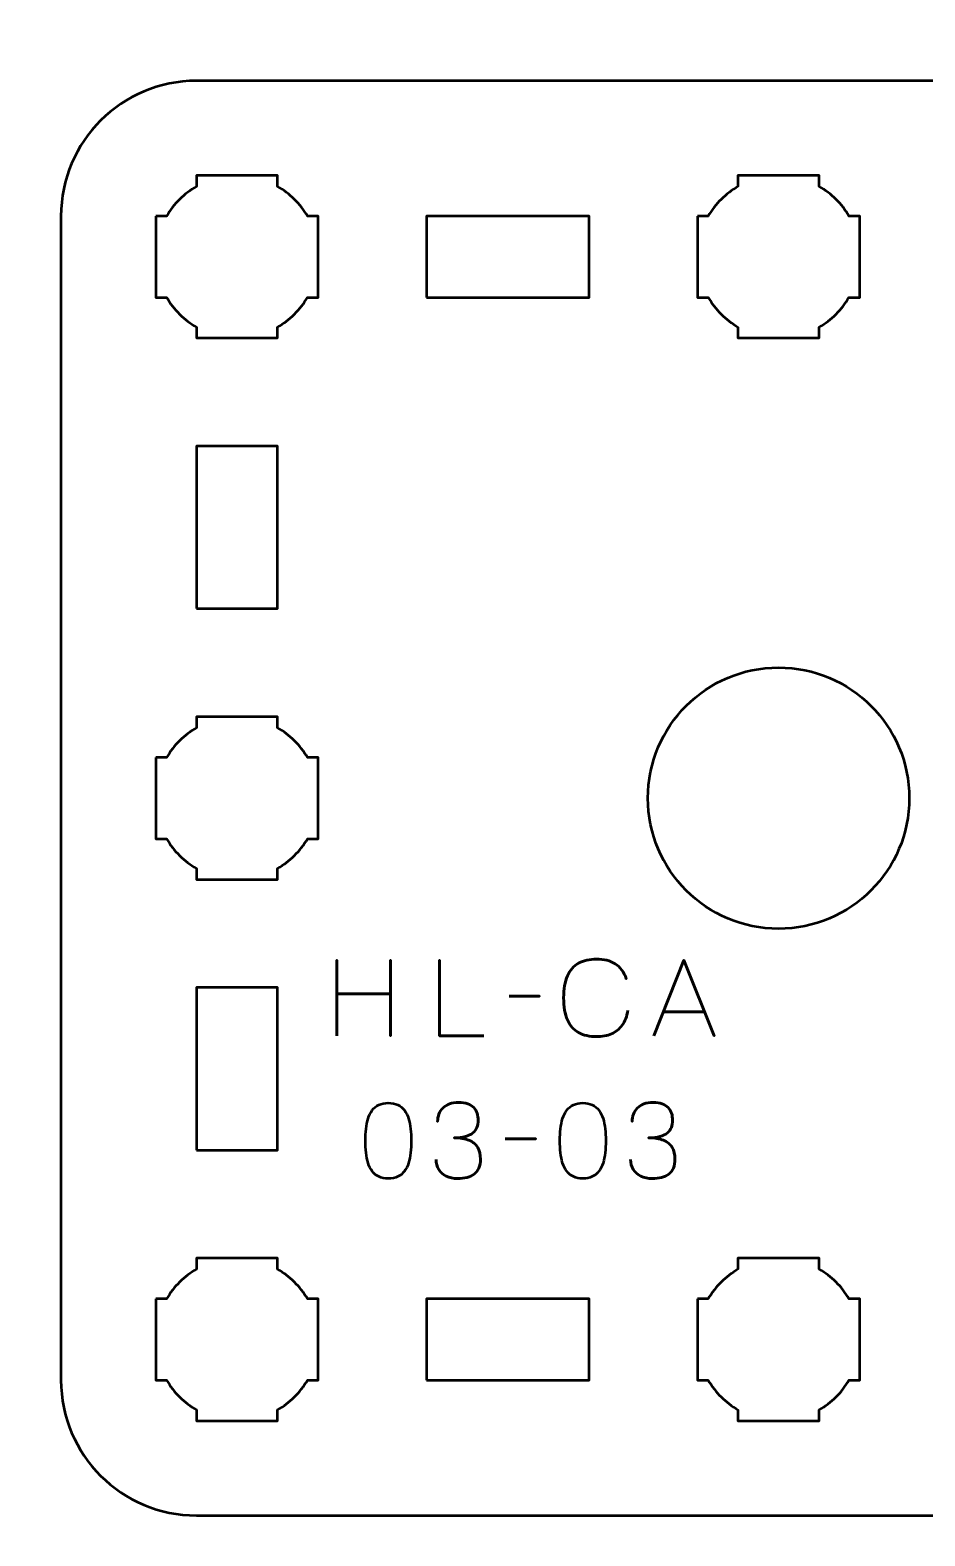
# Model space of a CAD drawing. Header units: centimetres. Extents: x -21 to 0, y -29.7 to 0.
# Drawn here: x -5.76 to -2.46, y -16.98 to -11.41 of the extents above; entities that cross this region are included whole.
import ezdxf

# ---------------------------------------------------------------- set-up
doc = ezdxf.new("R2010")
doc.units = ezdxf.units.CM
doc.header["$MEASUREMENT"] = 0
doc.layers.add('Layer 1', color=7, linetype='Continuous')

msp = doc.modelspace()

# ---------------------------------------------------------------- linework, layer by layer
at = {"layer": 'Layer 1', "lineweight": 53}
for points in [[(-4.3, -12.4), (-3.7, -12.4), (-3.7, -12.1), (-4.3, -12.1), (-4.3, -12.4)], [(-5.15, -13.55), (-4.85, -13.55), (-4.85, -12.95), (-5.15, -12.95), (-5.15, -13.55)], [(-5.15, -15.55), (-4.85, -15.55), (-4.85, -14.95), (-5.15, -14.95), (-5.15, -15.55)], [(-4.3, -16.4), (-3.7, -16.4), (-3.7, -16.1), (-4.3, -16.1), (-4.3, -16.4)]]:
    msp.add_lwpolyline(points, close=True, dxfattribs=at)
msp.add_ellipse((-3, -14.25), major_axis=(0, 0.4825), ratio=1, dxfattribs=at)
at = {"layer": 'Layer 1', "color": 1, "lineweight": 53}
msp.add_open_spline([(-21.00003, -29.19995), (-21.00003, -29.19995), (-21.00003, -5.29992), (-21.00003, -5.29992), (-21.00003, -5.29992), (-21.00003, -5.21709), (-20.93286, -5.14992), (-20.85003, -5.14992), (-20.85003, -5.14992), (-20.7672, -5.14992), (-20.70003, -5.08275), (-20.70003, -4.99992), (-20.70003, -4.99992), (-20.70003, -4.91709), (-20.7672, -4.84992), (-20.85003, -4.84992), (-20.85003, -4.84992), (-20.93286, -4.84992), (-21.00003, -4.78275), (-21.00003, -4.69992), (-21.00003, -4.69992), (-21.00003, -4.61709), (-20.93286, -4.54992), (-20.85003, -4.54992), (-20.85003, -4.54992), (-20.7672, -4.54992), (-20.70003, -4.48275), (-20.70003, -4.39992), (-20.70003, -4.39992), (-20.70003, -4.31709), (-20.7672, -4.24992), (-20.85003, -4.24992), (-20.85003, -4.24992), (-20.93286, -4.24992), (-21.00003, -4.18275), (-21.00003, -4.09992), (-21.00003, -4.09992), (-21.00003, -4.01709), (-20.93286, -3.94992), (-20.85003, -3.94992), (-20.85003, -3.94992), (-20.7672, -3.94992), (-20.70003, -3.88275), (-20.70003, -3.79992), (-20.70003, -3.79992), (-20.70003, -3.71709), (-20.7672, -3.64992), (-20.85003, -3.64992), (-20.85003, -3.64992), (-20.93286, -3.64992), (-21.00003, -3.58275), (-21.00003, -3.49992), (-21.00003, -3.49992), (-21.00003, -3.41709), (-20.93286, -3.34992), (-20.85003, -3.34992), (-20.85003, -3.34992), (-20.7672, -3.34992), (-20.70003, -3.28275), (-20.70003, -3.19992), (-20.70003, -3.19992), (-20.70003, -3.11709), (-20.7672, -3.04992), (-20.85003, -3.04992), (-20.85003, -3.04992), (-20.93286, -3.04992), (-21.00003, -2.98275), (-21.00003, -2.89992), (-21.00003, -2.89992), (-21.00003, -2.81709), (-20.93286, -2.74992), (-20.85003, -2.74992), (-20.85003, -2.74992), (-20.7672, -2.74992), (-20.70003, -2.68275), (-20.70003, -2.59992), (-20.70003, -2.59992), (-20.70003, -2.51709), (-20.7672, -2.44992), (-20.85003, -2.44992), (-20.85003, -2.44992), (-20.93286, -2.44992), (-21.00003, -2.38275), (-21.00003, -2.29992), (-21.00003, -2.29992), (-21.00003, -2.21709), (-20.93286, -2.14992), (-20.85003, -2.14992), (-20.85003, -2.14992), (-20.7672, -2.14992), (-20.70003, -2.08275), (-20.70003, -1.99992), (-20.70003, -1.99992), (-20.70003, -1.91709), (-20.7672, -1.84992), (-20.85003, -1.84992), (-20.85003, -1.84992), (-20.93286, -1.84992), (-21.00003, -1.78275), (-21.00003, -1.69992), (-21.00003, -1.69992), (-21.00003, -1.61709), (-20.93286, -1.54992), (-20.85003, -1.54992), (-20.85003, -1.54992), (-20.7672, -1.54992), (-20.70003, -1.48275), (-20.70003, -1.39992), (-20.70003, -1.39992), (-20.70003, -1.31709), (-20.7672, -1.24992), (-20.85003, -1.24992), (-20.85003, -1.24992), (-20.93286, -1.24992), (-21.00003, -1.18275), (-21.00003, -1.09992), (-21.00003, -1.09992), (-21.00003, -1.09992), (-21.00003, -0.49992), (-21.00003, -0.49992), (-21.00003, -0.49992), (-21.00003, -0.22295), (-20.77694, 0.00004), (-20.49994, 0.00004), (-20.49994, 0.00004), (-20.49994, 0.00004), (-0.50008, 0.00004), (-0.50008, 0.00004), (-0.50008, 0.00004), (-0.22294, 0.00004), (0.00002, -0.22295), (0.00002, -0.49992), (0.00002, -0.49992), (0.00002, -0.49992), (0.00002, -29.19995), (0.00002, -29.19995), (0.00002, -29.19995), (0.00002, -29.47695), (-0.22294, -29.70004), (-0.50008, -29.70004), (-0.50008, -29.70004), (-0.50008, -29.70004), (-20.49994, -29.70004), (-20.49994, -29.70004), (-20.49994, -29.70004), (-20.77694, -29.70004), (-21.00003, -29.47695), (-21.00003, -29.19995)], degree=3, knots=[0, 0, 0, 0, 0.027027, 0.027027, 0.027027, 0.027027, 0.0540541, 0.0540541, 0.0540541, 0.0540541, 0.0810811, 0.0810811, 0.0810811, 0.0810811, 0.1081081, 0.1081081, 0.1081081, 0.1081081, 0.1351351, 0.1351351, 0.1351351, 0.1351351, 0.1621622, 0.1621622, 0.1621622, 0.1621622, 0.1891892, 0.1891892, 0.1891892, 0.1891892, 0.2162162, 0.2162162, 0.2162162, 0.2162162, 0.2432432, 0.2432432, 0.2432432, 0.2432432, 0.2702703, 0.2702703, 0.2702703, 0.2702703, 0.2972973, 0.2972973, 0.2972973, 0.2972973, 0.3243243, 0.3243243, 0.3243243, 0.3243243, 0.3513514, 0.3513514, 0.3513514, 0.3513514, 0.3783784, 0.3783784, 0.3783784, 0.3783784, 0.4054054, 0.4054054, 0.4054054, 0.4054054, 0.4324324, 0.4324324, 0.4324324, 0.4324324, 0.4594595, 0.4594595, 0.4594595, 0.4594595, 0.4864865, 0.4864865, 0.4864865, 0.4864865, 0.5135135, 0.5135135, 0.5135135, 0.5135135, 0.5405405, 0.5405405, 0.5405405, 0.5405405, 0.5675676, 0.5675676, 0.5675676, 0.5675676, 0.5945946, 0.5945946, 0.5945946, 0.5945946, 0.6216216, 0.6216216, 0.6216216, 0.6216216, 0.6486486, 0.6486486, 0.6486486, 0.6486486, 0.6756757, 0.6756757, 0.6756757, 0.6756757, 0.7027027, 0.7027027, 0.7027027, 0.7027027, 0.7297297, 0.7297297, 0.7297297, 0.7297297, 0.7567568, 0.7567568, 0.7567568, 0.7567568, 0.7837838, 0.7837838, 0.7837838, 0.7837838, 0.8108108, 0.8108108, 0.8108108, 0.8108108, 0.8378378, 0.8378378, 0.8378378, 0.8378378, 0.8648649, 0.8648649, 0.8648649, 0.8648649, 0.8918919, 0.8918919, 0.8918919, 0.8918919, 0.9189189, 0.9189189, 0.9189189, 0.9189189, 0.9459459, 0.9459459, 0.9459459, 0.9459459, 0.972973, 0.972973, 0.972973, 0.972973, 1, 1, 1, 1], dxfattribs=at)
at = {"layer": 'Layer 1', "color": 3, "lineweight": 53}
msp.add_open_spline([(-5.65, -16.4), (-5.65, -16.4), (-5.65, -12.1), (-5.65, -12.1), (-5.65, -12.1), (-5.65, -11.82391), (-5.42609, -11.6), (-5.15, -11.6), (-5.15, -11.6), (-5.15, -11.6), (-0.85, -11.6), (-0.85, -11.6), (-0.85, -11.6), (-0.57391, -11.6), (-0.35, -11.82391), (-0.35, -12.1), (-0.35, -12.1), (-0.35, -12.1), (-0.35, -16.4), (-0.35, -16.4), (-0.35, -16.4), (-0.35, -16.67609), (-0.57391, -16.9), (-0.85, -16.9), (-0.85, -16.9), (-0.85, -16.9), (-5.15, -16.9), (-5.15, -16.9), (-5.15, -16.9), (-5.42609, -16.9), (-5.65, -16.67609), (-5.65, -16.4)], degree=3, knots=[0, 0, 0, 0, 0.125, 0.125, 0.125, 0.125, 0.25, 0.25, 0.25, 0.25, 0.375, 0.375, 0.375, 0.375, 0.5, 0.5, 0.5, 0.5, 0.625, 0.625, 0.625, 0.625, 0.75, 0.75, 0.75, 0.75, 0.875, 0.875, 0.875, 0.875, 1, 1, 1, 1], dxfattribs=at)
at = {"layer": 'Layer 1', "lineweight": 53}
for points in [[(-5.3, -12.1), (-5.3, -12.1), (-5.25985, -12.1), (-5.25985, -12.1), (-5.25985, -12.1), (-5.2335, -12.05447), (-5.19553, -12.0165), (-5.15, -11.99015), (-5.15, -11.99015), (-5.15, -11.99015), (-5.15, -11.95), (-5.15, -11.95), (-5.15, -11.95), (-5.15, -11.95), (-5, -11.95), (-5, -11.95), (-5, -11.95), (-5, -11.95), (-4.85, -11.95), (-4.85, -11.95), (-4.85, -11.95), (-4.85, -11.95), (-4.85, -11.99015), (-4.85, -11.99015), (-4.85, -11.99015), (-4.80447, -12.0165), (-4.7665, -12.05447), (-4.74015, -12.1), (-4.74015, -12.1), (-4.74015, -12.1), (-4.7, -12.1), (-4.7, -12.1), (-4.7, -12.1), (-4.7, -12.1), (-4.7, -12.25), (-4.7, -12.25), (-4.7, -12.25), (-4.7, -12.25), (-4.7, -12.4), (-4.7, -12.4), (-4.7, -12.4), (-4.7, -12.4), (-4.74015, -12.4), (-4.74015, -12.4), (-4.74015, -12.4), (-4.7665, -12.44553), (-4.80447, -12.4835), (-4.85, -12.50985), (-4.85, -12.50985), (-4.85, -12.50985), (-4.85, -12.55), (-4.85, -12.55), (-4.85, -12.55), (-4.85, -12.55), (-5, -12.55), (-5, -12.55), (-5, -12.55), (-5, -12.55), (-5.15, -12.55), (-5.15, -12.55), (-5.15, -12.55), (-5.15, -12.55), (-5.15, -12.50985), (-5.15, -12.50985), (-5.15, -12.50985), (-5.19553, -12.4835), (-5.2335, -12.44553), (-5.25985, -12.4), (-5.25985, -12.4), (-5.25985, -12.4), (-5.3, -12.4), (-5.3, -12.4), (-5.3, -12.4), (-5.3, -12.4), (-5.3, -12.25), (-5.3, -12.25), (-5.3, -12.25), (-5.3, -12.25), (-5.3, -12.1), (-5.3, -12.1)], [(-3.3, -12.1), (-3.3, -12.1), (-3.25985, -12.1), (-3.25985, -12.1), (-3.25985, -12.1), (-3.2335, -12.05447), (-3.19553, -12.0165), (-3.15, -11.99015), (-3.15, -11.99015), (-3.15, -11.99015), (-3.15, -11.95), (-3.15, -11.95), (-3.15, -11.95), (-3.15, -11.95), (-3, -11.95), (-3, -11.95), (-3, -11.95), (-3, -11.95), (-2.85, -11.95), (-2.85, -11.95), (-2.85, -11.95), (-2.85, -11.95), (-2.85, -11.99015), (-2.85, -11.99015), (-2.85, -11.99015), (-2.80447, -12.0165), (-2.7665, -12.05447), (-2.74015, -12.1), (-2.74015, -12.1), (-2.74015, -12.1), (-2.7, -12.1), (-2.7, -12.1), (-2.7, -12.1), (-2.7, -12.1), (-2.7, -12.25), (-2.7, -12.25), (-2.7, -12.25), (-2.7, -12.25), (-2.7, -12.4), (-2.7, -12.4), (-2.7, -12.4), (-2.7, -12.4), (-2.74015, -12.4), (-2.74015, -12.4), (-2.74015, -12.4), (-2.7665, -12.44553), (-2.80447, -12.4835), (-2.85, -12.50985), (-2.85, -12.50985), (-2.85, -12.50985), (-2.85, -12.55), (-2.85, -12.55), (-2.85, -12.55), (-2.85, -12.55), (-3, -12.55), (-3, -12.55), (-3, -12.55), (-3, -12.55), (-3.15, -12.55), (-3.15, -12.55), (-3.15, -12.55), (-3.15, -12.55), (-3.15, -12.50985), (-3.15, -12.50985), (-3.15, -12.50985), (-3.19553, -12.4835), (-3.2335, -12.44553), (-3.25985, -12.4), (-3.25985, -12.4), (-3.25985, -12.4), (-3.3, -12.4), (-3.3, -12.4), (-3.3, -12.4), (-3.3, -12.4), (-3.3, -12.25), (-3.3, -12.25), (-3.3, -12.25), (-3.3, -12.25), (-3.3, -12.1), (-3.3, -12.1)], [(-5.3, -14.1), (-5.3, -14.1), (-5.25985, -14.1), (-5.25985, -14.1), (-5.25985, -14.1), (-5.2335, -14.05447), (-5.19553, -14.0165), (-5.15, -13.99015), (-5.15, -13.99015), (-5.15, -13.99015), (-5.15, -13.95), (-5.15, -13.95), (-5.15, -13.95), (-5.15, -13.95), (-5, -13.95), (-5, -13.95), (-5, -13.95), (-5, -13.95), (-4.85, -13.95), (-4.85, -13.95), (-4.85, -13.95), (-4.85, -13.95), (-4.85, -13.99015), (-4.85, -13.99015), (-4.85, -13.99015), (-4.80447, -14.0165), (-4.7665, -14.05447), (-4.74015, -14.1), (-4.74015, -14.1), (-4.74015, -14.1), (-4.7, -14.1), (-4.7, -14.1), (-4.7, -14.1), (-4.7, -14.1), (-4.7, -14.25), (-4.7, -14.25), (-4.7, -14.25), (-4.7, -14.25), (-4.7, -14.4), (-4.7, -14.4), (-4.7, -14.4), (-4.7, -14.4), (-4.74015, -14.4), (-4.74015, -14.4), (-4.74015, -14.4), (-4.7665, -14.44553), (-4.80447, -14.4835), (-4.85, -14.50985), (-4.85, -14.50985), (-4.85, -14.50985), (-4.85, -14.55), (-4.85, -14.55), (-4.85, -14.55), (-4.85, -14.55), (-5, -14.55), (-5, -14.55), (-5, -14.55), (-5, -14.55), (-5.15, -14.55), (-5.15, -14.55), (-5.15, -14.55), (-5.15, -14.55), (-5.15, -14.50985), (-5.15, -14.50985), (-5.15, -14.50985), (-5.19553, -14.4835), (-5.2335, -14.44553), (-5.25985, -14.4), (-5.25985, -14.4), (-5.25985, -14.4), (-5.3, -14.4), (-5.3, -14.4), (-5.3, -14.4), (-5.3, -14.4), (-5.3, -14.25), (-5.3, -14.25), (-5.3, -14.25), (-5.3, -14.25), (-5.3, -14.1), (-5.3, -14.1)], [(-5.3, -16.1), (-5.3, -16.1), (-5.25985, -16.1), (-5.25985, -16.1), (-5.25985, -16.1), (-5.2335, -16.05447), (-5.19553, -16.0165), (-5.15, -15.99015), (-5.15, -15.99015), (-5.15, -15.99015), (-5.15, -15.95), (-5.15, -15.95), (-5.15, -15.95), (-5.15, -15.95), (-5, -15.95), (-5, -15.95), (-5, -15.95), (-5, -15.95), (-4.85, -15.95), (-4.85, -15.95), (-4.85, -15.95), (-4.85, -15.95), (-4.85, -15.99015), (-4.85, -15.99015), (-4.85, -15.99015), (-4.80447, -16.0165), (-4.7665, -16.05447), (-4.74015, -16.1), (-4.74015, -16.1), (-4.74015, -16.1), (-4.7, -16.1), (-4.7, -16.1), (-4.7, -16.1), (-4.7, -16.1), (-4.7, -16.25), (-4.7, -16.25), (-4.7, -16.25), (-4.7, -16.25), (-4.7, -16.4), (-4.7, -16.4), (-4.7, -16.4), (-4.7, -16.4), (-4.74015, -16.4), (-4.74015, -16.4), (-4.74015, -16.4), (-4.7665, -16.44553), (-4.80447, -16.4835), (-4.85, -16.50985), (-4.85, -16.50985), (-4.85, -16.50985), (-4.85, -16.55), (-4.85, -16.55), (-4.85, -16.55), (-4.85, -16.55), (-5, -16.55), (-5, -16.55), (-5, -16.55), (-5, -16.55), (-5.15, -16.55), (-5.15, -16.55), (-5.15, -16.55), (-5.15, -16.55), (-5.15, -16.50985), (-5.15, -16.50985), (-5.15, -16.50985), (-5.19553, -16.4835), (-5.2335, -16.44553), (-5.25985, -16.4), (-5.25985, -16.4), (-5.25985, -16.4), (-5.3, -16.4), (-5.3, -16.4), (-5.3, -16.4), (-5.3, -16.4), (-5.3, -16.25), (-5.3, -16.25), (-5.3, -16.25), (-5.3, -16.25), (-5.3, -16.1), (-5.3, -16.1)], [(-3.3, -16.1), (-3.3, -16.1), (-3.25985, -16.1), (-3.25985, -16.1), (-3.25985, -16.1), (-3.2335, -16.05447), (-3.19553, -16.0165), (-3.15, -15.99015), (-3.15, -15.99015), (-3.15, -15.99015), (-3.15, -15.95), (-3.15, -15.95), (-3.15, -15.95), (-3.15, -15.95), (-3, -15.95), (-3, -15.95), (-3, -15.95), (-3, -15.95), (-2.85, -15.95), (-2.85, -15.95), (-2.85, -15.95), (-2.85, -15.95), (-2.85, -15.99015), (-2.85, -15.99015), (-2.85, -15.99015), (-2.80447, -16.0165), (-2.7665, -16.05447), (-2.74015, -16.1), (-2.74015, -16.1), (-2.74015, -16.1), (-2.7, -16.1), (-2.7, -16.1), (-2.7, -16.1), (-2.7, -16.1), (-2.7, -16.25), (-2.7, -16.25), (-2.7, -16.25), (-2.7, -16.25), (-2.7, -16.4), (-2.7, -16.4), (-2.7, -16.4), (-2.7, -16.4), (-2.74015, -16.4), (-2.74015, -16.4), (-2.74015, -16.4), (-2.7665, -16.44553), (-2.80447, -16.4835), (-2.85, -16.50985), (-2.85, -16.50985), (-2.85, -16.50985), (-2.85, -16.55), (-2.85, -16.55), (-2.85, -16.55), (-2.85, -16.55), (-3, -16.55), (-3, -16.55), (-3, -16.55), (-3, -16.55), (-3.15, -16.55), (-3.15, -16.55), (-3.15, -16.55), (-3.15, -16.55), (-3.15, -16.50985), (-3.15, -16.50985), (-3.15, -16.50985), (-3.19553, -16.4835), (-3.2335, -16.44553), (-3.25985, -16.4), (-3.25985, -16.4), (-3.25985, -16.4), (-3.3, -16.4), (-3.3, -16.4), (-3.3, -16.4), (-3.3, -16.4), (-3.3, -16.25), (-3.3, -16.25), (-3.3, -16.25), (-3.3, -16.25), (-3.3, -16.1), (-3.3, -16.1)]]:
    msp.add_open_spline(points, degree=3, knots=[0, 0, 0, 0, 0.05, 0.05, 0.05, 0.05, 0.1, 0.1, 0.1, 0.1, 0.15, 0.15, 0.15, 0.15, 0.2, 0.2, 0.2, 0.2, 0.25, 0.25, 0.25, 0.25, 0.3, 0.3, 0.3, 0.3, 0.35, 0.35, 0.35, 0.35, 0.4, 0.4, 0.4, 0.4, 0.45, 0.45, 0.45, 0.45, 0.5, 0.5, 0.5, 0.5, 0.55, 0.55, 0.55, 0.55, 0.6, 0.6, 0.6, 0.6, 0.65, 0.65, 0.65, 0.65, 0.7, 0.7, 0.7, 0.7, 0.75, 0.75, 0.75, 0.75, 0.8, 0.8, 0.8, 0.8, 0.85, 0.85, 0.85, 0.85, 0.9, 0.9, 0.9, 0.9, 0.95, 0.95, 0.95, 0.95, 1, 1, 1, 1], dxfattribs=at)
at = {"layer": 'Layer 1', "color": 5, "lineweight": 53}
for points, knots in [([(-4.63119, -15.12799), (-4.63119, -15.12799), (-4.63119, -14.97315), (-4.63119, -14.97315), (-4.63119, -14.97315), (-4.63119, -14.97315), (-4.43367, -14.97315), (-4.43367, -14.97315), (-4.43367, -14.97315), (-4.43367, -14.97315), (-4.43367, -15.12799), (-4.43367, -15.12799), (-4.43367, -15.12799), (-4.43367, -15.12799), (-4.43367, -14.84859), (-4.43367, -14.84859), (-4.43367, -14.84859), (-4.43367, -14.84859), (-4.43367, -14.97315), (-4.43367, -14.97315), (-4.43367, -14.97315), (-4.43367, -14.97315), (-4.63119, -14.97315), (-4.63119, -14.97315), (-4.63119, -14.97315), (-4.63119, -14.97315), (-4.63119, -14.84859), (-4.63119, -14.84859), (-4.63119, -14.84859), (-4.63119, -14.84859), (-4.63119, -15.12799), (-4.63119, -15.12799)], [0, 0, 0, 0, 0.125, 0.125, 0.125, 0.125, 0.25, 0.25, 0.25, 0.25, 0.375, 0.375, 0.375, 0.375, 0.5, 0.5, 0.5, 0.5, 0.625, 0.625, 0.625, 0.625, 0.75, 0.75, 0.75, 0.75, 0.875, 0.875, 0.875, 0.875, 1, 1, 1, 1]), ([(-4.08907, -15.12799), (-4.08907, -15.12799), (-4.25244, -15.12799), (-4.25244, -15.12799), (-4.25244, -15.12799), (-4.25244, -15.12799), (-4.25244, -14.8482), (-4.25244, -14.8482), (-4.25244, -14.8482), (-4.25244, -14.8482), (-4.25244, -15.12799), (-4.25244, -15.12799), (-4.25244, -15.12799), (-4.25244, -15.12799), (-4.08907, -15.12799), (-4.08907, -15.12799)], [0, 0, 0, 0, 0.25, 0.25, 0.25, 0.25, 0.5, 0.5, 0.5, 0.5, 0.75, 0.75, 0.75, 0.75, 1, 1, 1, 1]), ([(-3.55626, -15.03408), (-3.5604, -15.05626), (-3.56764, -15.07457), (-3.57779, -15.08893), (-3.57779, -15.08893), (-3.58801, -15.10322), (-3.60108, -15.11383), (-3.61699, -15.12075), (-3.61699, -15.12075), (-3.63283, -15.12767), (-3.65146, -15.13116), (-3.67267, -15.13109), (-3.67267, -15.13109), (-3.69848, -15.13116), (-3.72041, -15.12618), (-3.73839, -15.11602), (-3.73839, -15.11602), (-3.75637, -15.10594), (-3.77008, -15.09035), (-3.77952, -15.0692), (-3.77952, -15.0692), (-3.78896, -15.04805), (-3.79368, -15.02095), (-3.79375, -14.9879), (-3.79375, -14.9879), (-3.79368, -14.95498), (-3.78896, -14.92795), (-3.77952, -14.9068), (-3.77952, -14.9068), (-3.77008, -14.88565), (-3.75637, -14.86999), (-3.73839, -14.85984), (-3.73839, -14.85984), (-3.72041, -14.84969), (-3.69848, -14.84464), (-3.67267, -14.84471), (-3.67267, -14.84471), (-3.64506, -14.84464), (-3.6219, -14.85053), (-3.60328, -14.86236), (-3.60328, -14.86236), (-3.58471, -14.8742), (-3.57107, -14.8925), (-3.56247, -14.91727), (-3.56247, -14.91727), (-3.57107, -14.8925), (-3.58471, -14.8742), (-3.60328, -14.86236), (-3.60328, -14.86236), (-3.6219, -14.85053), (-3.64506, -14.84464), (-3.67267, -14.84471), (-3.67267, -14.84471), (-3.69848, -14.84464), (-3.72041, -14.84969), (-3.73839, -14.85984), (-3.73839, -14.85984), (-3.75637, -14.86999), (-3.77008, -14.88565), (-3.77952, -14.9068), (-3.77952, -14.9068), (-3.78896, -14.92795), (-3.79368, -14.95498), (-3.79375, -14.9879), (-3.79375, -14.9879), (-3.79368, -15.02095), (-3.78896, -15.04805), (-3.77952, -15.0692), (-3.77952, -15.0692), (-3.77008, -15.09035), (-3.75637, -15.10594), (-3.73839, -15.11602), (-3.73839, -15.11602), (-3.72041, -15.12618), (-3.69848, -15.13116), (-3.67267, -15.13109), (-3.67267, -15.13109), (-3.65146, -15.13116), (-3.63283, -15.12767), (-3.61699, -15.12075), (-3.61699, -15.12075), (-3.60108, -15.11383), (-3.58801, -15.10322), (-3.57779, -15.08893), (-3.57779, -15.08893), (-3.56764, -15.07457), (-3.5604, -15.05626), (-3.55626, -15.03408)], [0, 0, 0, 0, 0.0454545, 0.0454545, 0.0454545, 0.0454545, 0.0909091, 0.0909091, 0.0909091, 0.0909091, 0.1363636, 0.1363636, 0.1363636, 0.1363636, 0.1818182, 0.1818182, 0.1818182, 0.1818182, 0.2272727, 0.2272727, 0.2272727, 0.2272727, 0.2727273, 0.2727273, 0.2727273, 0.2727273, 0.3181818, 0.3181818, 0.3181818, 0.3181818, 0.3636364, 0.3636364, 0.3636364, 0.3636364, 0.4090909, 0.4090909, 0.4090909, 0.4090909, 0.4545455, 0.4545455, 0.4545455, 0.4545455, 0.5, 0.5, 0.5, 0.5, 0.5454545, 0.5454545, 0.5454545, 0.5454545, 0.5909091, 0.5909091, 0.5909091, 0.5909091, 0.6363636, 0.6363636, 0.6363636, 0.6363636, 0.6818182, 0.6818182, 0.6818182, 0.6818182, 0.7272727, 0.7272727, 0.7272727, 0.7272727, 0.7727273, 0.7727273, 0.7727273, 0.7727273, 0.8181818, 0.8181818, 0.8181818, 0.8181818, 0.8636364, 0.8636364, 0.8636364, 0.8636364, 0.9090909, 0.9090909, 0.9090909, 0.9090909, 0.9545455, 0.9545455, 0.9545455, 0.9545455, 1, 1, 1, 1]), ([(-3.46079, -15.12799), (-3.46079, -15.12799), (-3.3498, -14.8482), (-3.3498, -14.8482), (-3.3498, -14.8482), (-3.3498, -14.8482), (-3.23843, -15.12799), (-3.23843, -15.12799), (-3.23843, -15.12799), (-3.23843, -15.12799), (-3.3498, -14.8482), (-3.3498, -14.8482), (-3.3498, -14.8482), (-3.3498, -14.8482), (-3.46079, -15.12799), (-3.46079, -15.12799)], [0, 0, 0, 0, 0.25, 0.25, 0.25, 0.25, 0.5, 0.5, 0.5, 0.5, 0.75, 0.75, 0.75, 0.75, 1, 1, 1, 1]), ([(-3.99554, -14.98169), (-3.99554, -14.98169), (-3.88261, -14.98169), (-3.88261, -14.98169), (-3.88261, -14.98169), (-3.88261, -14.98169), (-3.99554, -14.98169), (-3.99554, -14.98169)], [0, 0, 0, 0, 0.5, 0.5, 0.5, 0.5, 1, 1, 1, 1]), ([(-3.42586, -15.0399), (-3.42586, -15.0399), (-3.27374, -15.0399), (-3.27374, -15.0399), (-3.27374, -15.0399), (-3.27374, -15.0399), (-3.42586, -15.0399), (-3.42586, -15.0399)], [0, 0, 0, 0, 0.5, 0.5, 0.5, 0.5, 1, 1, 1, 1]), ([(-4.44122, -15.65537), (-4.42764, -15.65531), (-4.41593, -15.65291), (-4.40617, -15.64826), (-4.40617, -15.64826), (-4.39647, -15.6436), (-4.38838, -15.63694), (-4.38191, -15.62846), (-4.38191, -15.62846), (-4.37551, -15.61993), (-4.37047, -15.60984), (-4.36671, -15.5982), (-4.36671, -15.5982), (-4.36303, -15.58655), (-4.36038, -15.57381), (-4.35889, -15.55984), (-4.35889, -15.55984), (-4.35734, -15.54587), (-4.35656, -15.53119), (-4.35663, -15.51567), (-4.35663, -15.51567), (-4.35656, -15.50021), (-4.35734, -15.48553), (-4.35889, -15.47162), (-4.35889, -15.47162), (-4.36038, -15.45772), (-4.36303, -15.44491), (-4.36671, -15.43327), (-4.36671, -15.43327), (-4.37047, -15.42169), (-4.37551, -15.4116), (-4.38191, -15.403), (-4.38191, -15.403), (-4.38838, -15.39446), (-4.39647, -15.3878), (-4.40617, -15.38315), (-4.40617, -15.38315), (-4.41593, -15.37842), (-4.42764, -15.37603), (-4.44122, -15.37597), (-4.44122, -15.37597), (-4.4548, -15.37603), (-4.46651, -15.37842), (-4.47628, -15.38315), (-4.47628, -15.38315), (-4.48598, -15.3878), (-4.49406, -15.39446), (-4.50053, -15.403), (-4.50053, -15.403), (-4.50693, -15.4116), (-4.51198, -15.42169), (-4.51573, -15.43327), (-4.51573, -15.43327), (-4.51942, -15.44491), (-4.52207, -15.45772), (-4.52356, -15.47162), (-4.52356, -15.47162), (-4.52511, -15.48553), (-4.52588, -15.50021), (-4.52582, -15.51567), (-4.52582, -15.51567), (-4.52588, -15.53119), (-4.52511, -15.54587), (-4.52356, -15.55984), (-4.52356, -15.55984), (-4.52207, -15.57381), (-4.51942, -15.58655), (-4.51573, -15.5982), (-4.51573, -15.5982), (-4.51198, -15.60984), (-4.50693, -15.61993), (-4.50053, -15.62846), (-4.50053, -15.62846), (-4.49406, -15.63694), (-4.48598, -15.6436), (-4.47628, -15.64826), (-4.47628, -15.64826), (-4.46651, -15.65291), (-4.4548, -15.65531), (-4.44122, -15.65537)], [0, 0, 0, 0, 0.05, 0.05, 0.05, 0.05, 0.1, 0.1, 0.1, 0.1, 0.15, 0.15, 0.15, 0.15, 0.2, 0.2, 0.2, 0.2, 0.25, 0.25, 0.25, 0.25, 0.3, 0.3, 0.3, 0.3, 0.35, 0.35, 0.35, 0.35, 0.4, 0.4, 0.4, 0.4, 0.45, 0.45, 0.45, 0.45, 0.5, 0.5, 0.5, 0.5, 0.55, 0.55, 0.55, 0.55, 0.6, 0.6, 0.6, 0.6, 0.65, 0.65, 0.65, 0.65, 0.7, 0.7, 0.7, 0.7, 0.75, 0.75, 0.75, 0.75, 0.8, 0.8, 0.8, 0.8, 0.85, 0.85, 0.85, 0.85, 0.9, 0.9, 0.9, 0.9, 0.95, 0.95, 0.95, 0.95, 1, 1, 1, 1]), ([(-4.44122, -15.65537), (-4.42764, -15.65531), (-4.41593, -15.65291), (-4.40617, -15.64826), (-4.40617, -15.64826), (-4.39647, -15.6436), (-4.38838, -15.63694), (-4.38191, -15.62846), (-4.38191, -15.62846), (-4.37551, -15.61993), (-4.37047, -15.60984), (-4.36671, -15.5982), (-4.36671, -15.5982), (-4.36303, -15.58655), (-4.36038, -15.57381), (-4.35889, -15.55984), (-4.35889, -15.55984), (-4.35734, -15.54587), (-4.35656, -15.53119), (-4.35663, -15.51567), (-4.35663, -15.51567), (-4.35656, -15.50021), (-4.35734, -15.48553), (-4.35889, -15.47162), (-4.35889, -15.47162), (-4.36038, -15.45772), (-4.36303, -15.44491), (-4.36671, -15.43327), (-4.36671, -15.43327), (-4.37047, -15.42169), (-4.37551, -15.4116), (-4.38191, -15.403), (-4.38191, -15.403), (-4.38838, -15.39446), (-4.39647, -15.3878), (-4.40617, -15.38315), (-4.40617, -15.38315), (-4.41593, -15.37842), (-4.42764, -15.37603), (-4.44122, -15.37597), (-4.44122, -15.37597), (-4.4548, -15.37603), (-4.46651, -15.37842), (-4.47628, -15.38315), (-4.47628, -15.38315), (-4.48598, -15.3878), (-4.49406, -15.39446), (-4.50053, -15.403), (-4.50053, -15.403), (-4.50693, -15.4116), (-4.51198, -15.42169), (-4.51573, -15.43327), (-4.51573, -15.43327), (-4.51942, -15.44491), (-4.52207, -15.45772), (-4.52356, -15.47162), (-4.52356, -15.47162), (-4.52511, -15.48553), (-4.52588, -15.50021), (-4.52582, -15.51567), (-4.52582, -15.51567), (-4.52588, -15.53119), (-4.52511, -15.54587), (-4.52356, -15.55984), (-4.52356, -15.55984), (-4.52207, -15.57381), (-4.51942, -15.58655), (-4.51573, -15.5982), (-4.51573, -15.5982), (-4.51198, -15.60984), (-4.50693, -15.61993), (-4.50053, -15.62846), (-4.50053, -15.62846), (-4.49406, -15.63694), (-4.48598, -15.6436), (-4.47628, -15.64826), (-4.47628, -15.64826), (-4.46651, -15.65291), (-4.4548, -15.65531), (-4.44122, -15.65537)], [0, 0, 0, 0, 0.05, 0.05, 0.05, 0.05, 0.1, 0.1, 0.1, 0.1, 0.15, 0.15, 0.15, 0.15, 0.2, 0.2, 0.2, 0.2, 0.25, 0.25, 0.25, 0.25, 0.3, 0.3, 0.3, 0.3, 0.35, 0.35, 0.35, 0.35, 0.4, 0.4, 0.4, 0.4, 0.45, 0.45, 0.45, 0.45, 0.5, 0.5, 0.5, 0.5, 0.55, 0.55, 0.55, 0.55, 0.6, 0.6, 0.6, 0.6, 0.65, 0.65, 0.65, 0.65, 0.7, 0.7, 0.7, 0.7, 0.75, 0.75, 0.75, 0.75, 0.8, 0.8, 0.8, 0.8, 0.85, 0.85, 0.85, 0.85, 0.9, 0.9, 0.9, 0.9, 0.95, 0.95, 0.95, 0.95, 1, 1, 1, 1]), ([(-4.26466, -15.58513), (-4.26459, -15.5991), (-4.26136, -15.61126), (-4.25496, -15.6218), (-4.25496, -15.6218), (-4.24856, -15.63228), (-4.23944, -15.64049), (-4.22754, -15.64638), (-4.22754, -15.64638), (-4.21563, -15.65227), (-4.20134, -15.65524), (-4.18472, -15.65537), (-4.18472, -15.65537), (-4.17224, -15.65537), (-4.16092, -15.65408), (-4.15063, -15.65136), (-4.15063, -15.65136), (-4.14042, -15.64864), (-4.13162, -15.64444), (-4.12418, -15.63868), (-4.12418, -15.63868), (-4.11674, -15.63293), (-4.11105, -15.62549), (-4.10698, -15.61643), (-4.10698, -15.61643), (-4.10297, -15.60732), (-4.10096, -15.59638), (-4.1009, -15.58358), (-4.1009, -15.58358), (-4.10083, -15.5665), (-4.10433, -15.55208), (-4.11125, -15.54037), (-4.11125, -15.54037), (-4.11817, -15.52867), (-4.1289, -15.51987), (-4.14333, -15.51386), (-4.14333, -15.51386), (-4.15775, -15.50784), (-4.17625, -15.5048), (-4.19869, -15.5048), (-4.19869, -15.5048), (-4.18194, -15.50487), (-4.1679, -15.50332), (-4.15646, -15.50015), (-4.15646, -15.50015), (-4.14507, -15.49698), (-4.13595, -15.49251), (-4.1291, -15.48669), (-4.1291, -15.48669), (-4.12224, -15.48094), (-4.11726, -15.47408), (-4.11429, -15.46619), (-4.11429, -15.46619), (-4.11125, -15.45836), (-4.10976, -15.44976), (-4.10982, -15.44038), (-4.10982, -15.44038), (-4.10976, -15.43101), (-4.11105, -15.42234), (-4.11364, -15.41432), (-4.11364, -15.41432), (-4.11616, -15.4063), (-4.1203, -15.39925), (-4.12593, -15.39324), (-4.12593, -15.39324), (-4.13155, -15.38722), (-4.13899, -15.3825), (-4.14811, -15.37914), (-4.14811, -15.37914), (-4.1573, -15.37577), (-4.16849, -15.37409), (-4.18161, -15.37403), (-4.18161, -15.37403), (-4.19468, -15.37409), (-4.20613, -15.37603), (-4.21583, -15.37978), (-4.21583, -15.37978), (-4.22559, -15.38353), (-4.23361, -15.38864), (-4.24008, -15.39518), (-4.24008, -15.39518), (-4.24649, -15.40171), (-4.25127, -15.40915), (-4.25444, -15.41755), (-4.25444, -15.41755), (-4.25767, -15.42596), (-4.25923, -15.43489), (-4.25923, -15.44427), (-4.25923, -15.44427), (-4.25923, -15.43489), (-4.25767, -15.42596), (-4.25444, -15.41755), (-4.25444, -15.41755), (-4.25127, -15.40915), (-4.24649, -15.40171), (-4.24008, -15.39518), (-4.24008, -15.39518), (-4.23361, -15.38864), (-4.22559, -15.38353), (-4.21583, -15.37978), (-4.21583, -15.37978), (-4.20613, -15.37603), (-4.19468, -15.37409), (-4.18161, -15.37403), (-4.18161, -15.37403), (-4.16849, -15.37409), (-4.1573, -15.37577), (-4.14811, -15.37914), (-4.14811, -15.37914), (-4.13899, -15.3825), (-4.13155, -15.38722), (-4.12593, -15.39324), (-4.12593, -15.39324), (-4.1203, -15.39925), (-4.11616, -15.4063), (-4.11364, -15.41432), (-4.11364, -15.41432), (-4.11105, -15.42234), (-4.10976, -15.43101), (-4.10982, -15.44038), (-4.10982, -15.44038), (-4.10976, -15.44976), (-4.11125, -15.45836), (-4.11429, -15.46619), (-4.11429, -15.46619), (-4.11726, -15.47408), (-4.12224, -15.48094), (-4.1291, -15.48669), (-4.1291, -15.48669), (-4.13595, -15.49251), (-4.14507, -15.49698), (-4.15646, -15.50015), (-4.15646, -15.50015), (-4.1679, -15.50332), (-4.18194, -15.50487), (-4.19869, -15.5048), (-4.19869, -15.5048), (-4.17625, -15.5048), (-4.15775, -15.50784), (-4.14333, -15.51386), (-4.14333, -15.51386), (-4.1289, -15.51987), (-4.11817, -15.52867), (-4.11125, -15.54037), (-4.11125, -15.54037), (-4.10433, -15.55208), (-4.10083, -15.5665), (-4.1009, -15.58358), (-4.1009, -15.58358), (-4.10096, -15.59638), (-4.10297, -15.60732), (-4.10698, -15.61643), (-4.10698, -15.61643), (-4.11105, -15.62549), (-4.11674, -15.63293), (-4.12418, -15.63868), (-4.12418, -15.63868), (-4.13162, -15.64444), (-4.14042, -15.64864), (-4.15063, -15.65136), (-4.15063, -15.65136), (-4.16092, -15.65408), (-4.17224, -15.65537), (-4.18472, -15.65537), (-4.18472, -15.65537), (-4.20134, -15.65524), (-4.21563, -15.65227), (-4.22754, -15.64638), (-4.22754, -15.64638), (-4.23944, -15.64049), (-4.24856, -15.63228), (-4.25496, -15.6218), (-4.25496, -15.6218), (-4.26136, -15.61126), (-4.26459, -15.5991), (-4.26466, -15.58513)], [0, 0, 0, 0, 0.0227273, 0.0227273, 0.0227273, 0.0227273, 0.0454545, 0.0454545, 0.0454545, 0.0454545, 0.0681818, 0.0681818, 0.0681818, 0.0681818, 0.0909091, 0.0909091, 0.0909091, 0.0909091, 0.1136364, 0.1136364, 0.1136364, 0.1136364, 0.1363636, 0.1363636, 0.1363636, 0.1363636, 0.1590909, 0.1590909, 0.1590909, 0.1590909, 0.1818182, 0.1818182, 0.1818182, 0.1818182, 0.2045455, 0.2045455, 0.2045455, 0.2045455, 0.2272727, 0.2272727, 0.2272727, 0.2272727, 0.25, 0.25, 0.25, 0.25, 0.2727273, 0.2727273, 0.2727273, 0.2727273, 0.2954545, 0.2954545, 0.2954545, 0.2954545, 0.3181818, 0.3181818, 0.3181818, 0.3181818, 0.3409091, 0.3409091, 0.3409091, 0.3409091, 0.3636364, 0.3636364, 0.3636364, 0.3636364, 0.3863636, 0.3863636, 0.3863636, 0.3863636, 0.4090909, 0.4090909, 0.4090909, 0.4090909, 0.4318182, 0.4318182, 0.4318182, 0.4318182, 0.4545455, 0.4545455, 0.4545455, 0.4545455, 0.4772727, 0.4772727, 0.4772727, 0.4772727, 0.5, 0.5, 0.5, 0.5, 0.5227273, 0.5227273, 0.5227273, 0.5227273, 0.5454545, 0.5454545, 0.5454545, 0.5454545, 0.5681818, 0.5681818, 0.5681818, 0.5681818, 0.5909091, 0.5909091, 0.5909091, 0.5909091, 0.6136364, 0.6136364, 0.6136364, 0.6136364, 0.6363636, 0.6363636, 0.6363636, 0.6363636, 0.6590909, 0.6590909, 0.6590909, 0.6590909, 0.6818182, 0.6818182, 0.6818182, 0.6818182, 0.7045455, 0.7045455, 0.7045455, 0.7045455, 0.7272727, 0.7272727, 0.7272727, 0.7272727, 0.75, 0.75, 0.75, 0.75, 0.7727273, 0.7727273, 0.7727273, 0.7727273, 0.7954545, 0.7954545, 0.7954545, 0.7954545, 0.8181818, 0.8181818, 0.8181818, 0.8181818, 0.8409091, 0.8409091, 0.8409091, 0.8409091, 0.8636364, 0.8636364, 0.8636364, 0.8636364, 0.8863636, 0.8863636, 0.8863636, 0.8863636, 0.9090909, 0.9090909, 0.9090909, 0.9090909, 0.9318182, 0.9318182, 0.9318182, 0.9318182, 0.9545455, 0.9545455, 0.9545455, 0.9545455, 0.9772727, 0.9772727, 0.9772727, 0.9772727, 1, 1, 1, 1]), ([(-3.72293, -15.65537), (-3.70935, -15.65531), (-3.69764, -15.65291), (-3.68788, -15.64826), (-3.68788, -15.64826), (-3.67818, -15.6436), (-3.67009, -15.63694), (-3.66362, -15.62846), (-3.66362, -15.62846), (-3.65722, -15.61993), (-3.65218, -15.60984), (-3.64842, -15.5982), (-3.64842, -15.5982), (-3.64474, -15.58655), (-3.64209, -15.57381), (-3.6406, -15.55984), (-3.6406, -15.55984), (-3.63905, -15.54587), (-3.63827, -15.53119), (-3.63834, -15.51567), (-3.63834, -15.51567), (-3.63827, -15.50021), (-3.63905, -15.48553), (-3.6406, -15.47162), (-3.6406, -15.47162), (-3.64209, -15.45772), (-3.64474, -15.44491), (-3.64842, -15.43327), (-3.64842, -15.43327), (-3.65218, -15.42169), (-3.65722, -15.4116), (-3.66362, -15.403), (-3.66362, -15.403), (-3.67009, -15.39446), (-3.67818, -15.3878), (-3.68788, -15.38315), (-3.68788, -15.38315), (-3.69764, -15.37842), (-3.70935, -15.37603), (-3.72293, -15.37597), (-3.72293, -15.37597), (-3.73651, -15.37603), (-3.74822, -15.37842), (-3.75799, -15.38315), (-3.75799, -15.38315), (-3.76769, -15.3878), (-3.77577, -15.39446), (-3.78224, -15.403), (-3.78224, -15.403), (-3.78864, -15.4116), (-3.79369, -15.42169), (-3.79744, -15.43327), (-3.79744, -15.43327), (-3.80113, -15.44491), (-3.80378, -15.45772), (-3.80527, -15.47162), (-3.80527, -15.47162), (-3.80682, -15.48553), (-3.80759, -15.50021), (-3.80753, -15.51567), (-3.80753, -15.51567), (-3.80759, -15.53119), (-3.80682, -15.54587), (-3.80527, -15.55984), (-3.80527, -15.55984), (-3.80378, -15.57381), (-3.80113, -15.58655), (-3.79744, -15.5982), (-3.79744, -15.5982), (-3.79369, -15.60984), (-3.78864, -15.61993), (-3.78224, -15.62846), (-3.78224, -15.62846), (-3.77577, -15.63694), (-3.76769, -15.6436), (-3.75799, -15.64826), (-3.75799, -15.64826), (-3.74822, -15.65291), (-3.73651, -15.65531), (-3.72293, -15.65537)], [0, 0, 0, 0, 0.05, 0.05, 0.05, 0.05, 0.1, 0.1, 0.1, 0.1, 0.15, 0.15, 0.15, 0.15, 0.2, 0.2, 0.2, 0.2, 0.25, 0.25, 0.25, 0.25, 0.3, 0.3, 0.3, 0.3, 0.35, 0.35, 0.35, 0.35, 0.4, 0.4, 0.4, 0.4, 0.45, 0.45, 0.45, 0.45, 0.5, 0.5, 0.5, 0.5, 0.55, 0.55, 0.55, 0.55, 0.6, 0.6, 0.6, 0.6, 0.65, 0.65, 0.65, 0.65, 0.7, 0.7, 0.7, 0.7, 0.75, 0.75, 0.75, 0.75, 0.8, 0.8, 0.8, 0.8, 0.85, 0.85, 0.85, 0.85, 0.9, 0.9, 0.9, 0.9, 0.95, 0.95, 0.95, 0.95, 1, 1, 1, 1]), ([(-3.72293, -15.65537), (-3.70935, -15.65531), (-3.69764, -15.65291), (-3.68788, -15.64826), (-3.68788, -15.64826), (-3.67818, -15.6436), (-3.67009, -15.63694), (-3.66362, -15.62846), (-3.66362, -15.62846), (-3.65722, -15.61993), (-3.65218, -15.60984), (-3.64842, -15.5982), (-3.64842, -15.5982), (-3.64474, -15.58655), (-3.64209, -15.57381), (-3.6406, -15.55984), (-3.6406, -15.55984), (-3.63905, -15.54587), (-3.63827, -15.53119), (-3.63834, -15.51567), (-3.63834, -15.51567), (-3.63827, -15.50021), (-3.63905, -15.48553), (-3.6406, -15.47162), (-3.6406, -15.47162), (-3.64209, -15.45772), (-3.64474, -15.44491), (-3.64842, -15.43327), (-3.64842, -15.43327), (-3.65218, -15.42169), (-3.65722, -15.4116), (-3.66362, -15.403), (-3.66362, -15.403), (-3.67009, -15.39446), (-3.67818, -15.3878), (-3.68788, -15.38315), (-3.68788, -15.38315), (-3.69764, -15.37842), (-3.70935, -15.37603), (-3.72293, -15.37597), (-3.72293, -15.37597), (-3.73651, -15.37603), (-3.74822, -15.37842), (-3.75799, -15.38315), (-3.75799, -15.38315), (-3.76769, -15.3878), (-3.77577, -15.39446), (-3.78224, -15.403), (-3.78224, -15.403), (-3.78864, -15.4116), (-3.79369, -15.42169), (-3.79744, -15.43327), (-3.79744, -15.43327), (-3.80113, -15.44491), (-3.80378, -15.45772), (-3.80527, -15.47162), (-3.80527, -15.47162), (-3.80682, -15.48553), (-3.80759, -15.50021), (-3.80753, -15.51567), (-3.80753, -15.51567), (-3.80759, -15.53119), (-3.80682, -15.54587), (-3.80527, -15.55984), (-3.80527, -15.55984), (-3.80378, -15.57381), (-3.80113, -15.58655), (-3.79744, -15.5982), (-3.79744, -15.5982), (-3.79369, -15.60984), (-3.78864, -15.61993), (-3.78224, -15.62846), (-3.78224, -15.62846), (-3.77577, -15.63694), (-3.76769, -15.6436), (-3.75799, -15.64826), (-3.75799, -15.64826), (-3.74822, -15.65291), (-3.73651, -15.65531), (-3.72293, -15.65537)], [0, 0, 0, 0, 0.05, 0.05, 0.05, 0.05, 0.1, 0.1, 0.1, 0.1, 0.15, 0.15, 0.15, 0.15, 0.2, 0.2, 0.2, 0.2, 0.25, 0.25, 0.25, 0.25, 0.3, 0.3, 0.3, 0.3, 0.35, 0.35, 0.35, 0.35, 0.4, 0.4, 0.4, 0.4, 0.45, 0.45, 0.45, 0.45, 0.5, 0.5, 0.5, 0.5, 0.55, 0.55, 0.55, 0.55, 0.6, 0.6, 0.6, 0.6, 0.65, 0.65, 0.65, 0.65, 0.7, 0.7, 0.7, 0.7, 0.75, 0.75, 0.75, 0.75, 0.8, 0.8, 0.8, 0.8, 0.85, 0.85, 0.85, 0.85, 0.9, 0.9, 0.9, 0.9, 0.95, 0.95, 0.95, 0.95, 1, 1, 1, 1]), ([(-3.54637, -15.58513), (-3.5463, -15.5991), (-3.54307, -15.61126), (-3.53667, -15.6218), (-3.53667, -15.6218), (-3.53027, -15.63228), (-3.52115, -15.64049), (-3.50925, -15.64638), (-3.50925, -15.64638), (-3.49734, -15.65227), (-3.48305, -15.65524), (-3.46643, -15.65537), (-3.46643, -15.65537), (-3.45395, -15.65537), (-3.44263, -15.65408), (-3.43234, -15.65136), (-3.43234, -15.65136), (-3.42213, -15.64864), (-3.41333, -15.64444), (-3.40589, -15.63868), (-3.40589, -15.63868), (-3.39845, -15.63293), (-3.39276, -15.62549), (-3.38869, -15.61643), (-3.38869, -15.61643), (-3.38468, -15.60732), (-3.38267, -15.59638), (-3.38261, -15.58358), (-3.38261, -15.58358), (-3.38254, -15.5665), (-3.38604, -15.55208), (-3.39296, -15.54037), (-3.39296, -15.54037), (-3.39988, -15.52867), (-3.41061, -15.51987), (-3.42504, -15.51386), (-3.42504, -15.51386), (-3.43946, -15.50784), (-3.45796, -15.5048), (-3.4804, -15.5048), (-3.4804, -15.5048), (-3.46365, -15.50487), (-3.44961, -15.50332), (-3.43817, -15.50015), (-3.43817, -15.50015), (-3.42678, -15.49698), (-3.41766, -15.49251), (-3.41081, -15.48669), (-3.41081, -15.48669), (-3.40395, -15.48094), (-3.39897, -15.47408), (-3.396, -15.46619), (-3.396, -15.46619), (-3.39296, -15.45836), (-3.39147, -15.44976), (-3.39153, -15.44038), (-3.39153, -15.44038), (-3.39147, -15.43101), (-3.39276, -15.42234), (-3.39535, -15.41432), (-3.39535, -15.41432), (-3.39787, -15.4063), (-3.40201, -15.39925), (-3.40764, -15.39324), (-3.40764, -15.39324), (-3.41326, -15.38722), (-3.4207, -15.3825), (-3.42982, -15.37914), (-3.42982, -15.37914), (-3.43901, -15.37577), (-3.4502, -15.37409), (-3.46332, -15.37403), (-3.46332, -15.37403), (-3.47639, -15.37409), (-3.48784, -15.37603), (-3.49754, -15.37978), (-3.49754, -15.37978), (-3.5073, -15.38353), (-3.51532, -15.38864), (-3.52179, -15.39518), (-3.52179, -15.39518), (-3.5282, -15.40171), (-3.53298, -15.40915), (-3.53615, -15.41755), (-3.53615, -15.41755), (-3.53938, -15.42596), (-3.54094, -15.43489), (-3.54094, -15.44427), (-3.54094, -15.44427), (-3.54094, -15.43489), (-3.53938, -15.42596), (-3.53615, -15.41755), (-3.53615, -15.41755), (-3.53298, -15.40915), (-3.5282, -15.40171), (-3.52179, -15.39518), (-3.52179, -15.39518), (-3.51532, -15.38864), (-3.5073, -15.38353), (-3.49754, -15.37978), (-3.49754, -15.37978), (-3.48784, -15.37603), (-3.47639, -15.37409), (-3.46332, -15.37403), (-3.46332, -15.37403), (-3.4502, -15.37409), (-3.43901, -15.37577), (-3.42982, -15.37914), (-3.42982, -15.37914), (-3.4207, -15.3825), (-3.41326, -15.38722), (-3.40764, -15.39324), (-3.40764, -15.39324), (-3.40201, -15.39925), (-3.39787, -15.4063), (-3.39535, -15.41432), (-3.39535, -15.41432), (-3.39276, -15.42234), (-3.39147, -15.43101), (-3.39153, -15.44038), (-3.39153, -15.44038), (-3.39147, -15.44976), (-3.39296, -15.45836), (-3.396, -15.46619), (-3.396, -15.46619), (-3.39897, -15.47408), (-3.40395, -15.48094), (-3.41081, -15.48669), (-3.41081, -15.48669), (-3.41766, -15.49251), (-3.42678, -15.49698), (-3.43817, -15.50015), (-3.43817, -15.50015), (-3.44961, -15.50332), (-3.46365, -15.50487), (-3.4804, -15.5048), (-3.4804, -15.5048), (-3.45796, -15.5048), (-3.43946, -15.50784), (-3.42504, -15.51386), (-3.42504, -15.51386), (-3.41061, -15.51987), (-3.39988, -15.52867), (-3.39296, -15.54037), (-3.39296, -15.54037), (-3.38604, -15.55208), (-3.38254, -15.5665), (-3.38261, -15.58358), (-3.38261, -15.58358), (-3.38267, -15.59638), (-3.38468, -15.60732), (-3.38869, -15.61643), (-3.38869, -15.61643), (-3.39276, -15.62549), (-3.39845, -15.63293), (-3.40589, -15.63868), (-3.40589, -15.63868), (-3.41333, -15.64444), (-3.42213, -15.64864), (-3.43234, -15.65136), (-3.43234, -15.65136), (-3.44263, -15.65408), (-3.45395, -15.65537), (-3.46643, -15.65537), (-3.46643, -15.65537), (-3.48305, -15.65524), (-3.49734, -15.65227), (-3.50925, -15.64638), (-3.50925, -15.64638), (-3.52115, -15.64049), (-3.53027, -15.63228), (-3.53667, -15.6218), (-3.53667, -15.6218), (-3.54307, -15.61126), (-3.5463, -15.5991), (-3.54637, -15.58513)], [0, 0, 0, 0, 0.0227273, 0.0227273, 0.0227273, 0.0227273, 0.0454545, 0.0454545, 0.0454545, 0.0454545, 0.0681818, 0.0681818, 0.0681818, 0.0681818, 0.0909091, 0.0909091, 0.0909091, 0.0909091, 0.1136364, 0.1136364, 0.1136364, 0.1136364, 0.1363636, 0.1363636, 0.1363636, 0.1363636, 0.1590909, 0.1590909, 0.1590909, 0.1590909, 0.1818182, 0.1818182, 0.1818182, 0.1818182, 0.2045455, 0.2045455, 0.2045455, 0.2045455, 0.2272727, 0.2272727, 0.2272727, 0.2272727, 0.25, 0.25, 0.25, 0.25, 0.2727273, 0.2727273, 0.2727273, 0.2727273, 0.2954545, 0.2954545, 0.2954545, 0.2954545, 0.3181818, 0.3181818, 0.3181818, 0.3181818, 0.3409091, 0.3409091, 0.3409091, 0.3409091, 0.3636364, 0.3636364, 0.3636364, 0.3636364, 0.3863636, 0.3863636, 0.3863636, 0.3863636, 0.4090909, 0.4090909, 0.4090909, 0.4090909, 0.4318182, 0.4318182, 0.4318182, 0.4318182, 0.4545455, 0.4545455, 0.4545455, 0.4545455, 0.4772727, 0.4772727, 0.4772727, 0.4772727, 0.5, 0.5, 0.5, 0.5, 0.5227273, 0.5227273, 0.5227273, 0.5227273, 0.5454545, 0.5454545, 0.5454545, 0.5454545, 0.5681818, 0.5681818, 0.5681818, 0.5681818, 0.5909091, 0.5909091, 0.5909091, 0.5909091, 0.6136364, 0.6136364, 0.6136364, 0.6136364, 0.6363636, 0.6363636, 0.6363636, 0.6363636, 0.6590909, 0.6590909, 0.6590909, 0.6590909, 0.6818182, 0.6818182, 0.6818182, 0.6818182, 0.7045455, 0.7045455, 0.7045455, 0.7045455, 0.7272727, 0.7272727, 0.7272727, 0.7272727, 0.75, 0.75, 0.75, 0.75, 0.7727273, 0.7727273, 0.7727273, 0.7727273, 0.7954545, 0.7954545, 0.7954545, 0.7954545, 0.8181818, 0.8181818, 0.8181818, 0.8181818, 0.8409091, 0.8409091, 0.8409091, 0.8409091, 0.8636364, 0.8636364, 0.8636364, 0.8636364, 0.8863636, 0.8863636, 0.8863636, 0.8863636, 0.9090909, 0.9090909, 0.9090909, 0.9090909, 0.9318182, 0.9318182, 0.9318182, 0.9318182, 0.9545455, 0.9545455, 0.9545455, 0.9545455, 0.9772727, 0.9772727, 0.9772727, 0.9772727, 1, 1, 1, 1]), ([(-4.00932, -15.50907), (-4.00932, -15.50907), (-3.89639, -15.50907), (-3.89639, -15.50907), (-3.89639, -15.50907), (-3.89639, -15.50907), (-4.00932, -15.50907), (-4.00932, -15.50907)], [0, 0, 0, 0, 0.5, 0.5, 0.5, 0.5, 1, 1, 1, 1])]:
    msp.add_open_spline(points, degree=3, knots=knots, dxfattribs=at)

doc.saveas('drawing.dxf')
